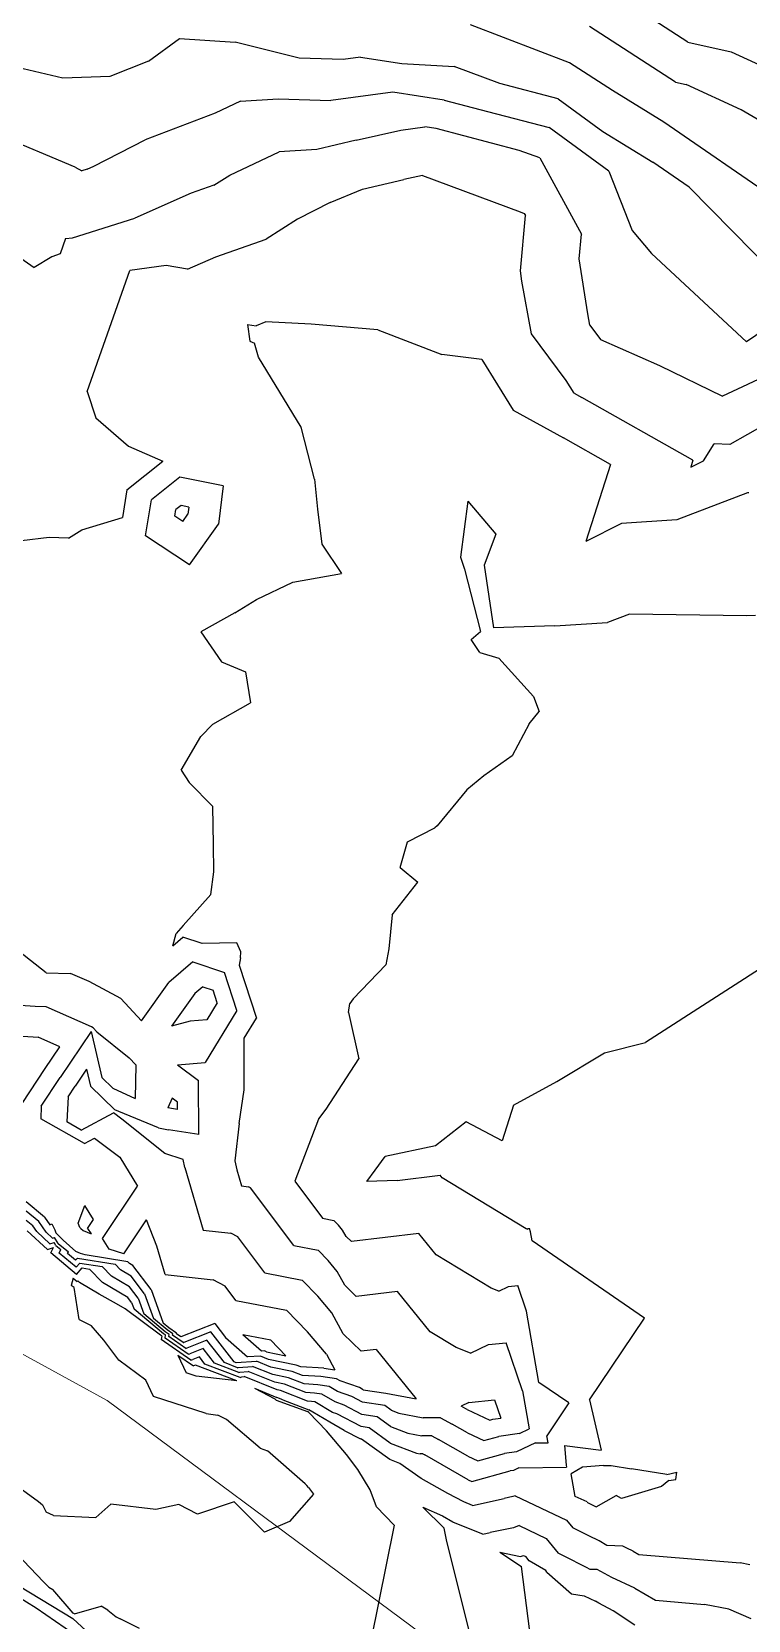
# Model space of a CAD drawing. Header units: metres. Extents: x -1120501 to 1198934, y -4928884 to 66998.
# Drawn here: x -55.9 to 62.3, y -576.5 to -314.7 of the extents above; entities that cross this region are included whole.
import ezdxf

# ---------------------------------------------------------------- set-up
doc = ezdxf.new("R2010")
doc.units = ezdxf.units.M
doc.layers.add('CL', color=5, linetype='Continuous')
doc.layers.add('SURF2CONTOURS', color=7, linetype='Continuous', lineweight=0)

msp = doc.modelspace()

# ---------------------------------------------------------------- linework, layer by layer
at = {"color": 7, "lineweight": 0}
msp.add_circle((-684.64, 190.5), 66807.04, dxfattribs=at)
at = {"layer": 'CL', "linetype": 'Continuous', "lineweight": 0}
msp.add_lwpolyline([(-1067.58, 367.8), (-1082.93, 319.26), (-1104.11, 221.68), (-1108.39, 149.1), (-1119.85, 75.24), (-1093.53, -4.65), (-914.22, -147.32), (-825.87, -265.54), (-744.42, -314.86), (-442.72, -367.63), (-277.08, -412.37), (-43.5, -540.29), (86.31, -636.55), (247.28, -699.7), (413.51, -706.37), (555.05, -769.61), (597.29, -868.97), (635.37, -929.41), (778.63, -1023.65), (803.38, -1108.38), (824.32, -1155.97), (872.87, -1163.59)], dxfattribs=at)
at = {"layer": 'SURF2CONTOURS', "color": 4, "linetype": 'Continuous', "lineweight": -3}
for p, q in [((32.77, -319.84, 249), (16.47, -313.58, 249)), ((52.28, -316.39, 250), (46.69, -312.78, 250)), ((52.28, -316.39, 250), (59.45, -318, 250)), ((59.45, -318, 250), (75.71, -325.46, 250)), ((39.87, -324.39, 249), (32.77, -319.84, 249)), ((48.36, -329.59, 249), (39.87, -324.39, 249)), ((-21.5, -326.14, 248), (-25.68, -328.11, 248)), ((-21.5, -326.14, 248), (-15.27, -325.76, 248)), ((-15.27, -325.76, 248), (-6.61, -326.01, 248)), ((3.62, -324.63, 248), (-6.61, -326.01, 248)), ((12.13, -325.95, 248), (3.62, -324.63, 248)), ((12.13, -325.95, 248), (19.26, -327.82, 248)), ((-25.68, -328.11, 248), (-37.22, -332.5, 248)), ((19.26, -327.82, 248), (29.45, -330.46, 248)), ((67.22, -342.54, 249), (48.36, -329.59, 249)), ((-48.74, -337.01, 248), (-64.25, -330.5, 248)), ((39.25, -337.65, 248), (29.45, -330.46, 248)), ((-45.66, -336.83, 248), (-37.22, -332.5, 248)), ((-48.74, -337.01, 248), (-47.65, -337.6, 248)), ((-46.79, -337.33, 248), (-47.65, -337.6, 248)), ((-46.79, -337.33, 248), (-45.66, -336.83, 248)), ((39.25, -337.65, 248), (43.12, -347.46, 248)), ((-1.36, -340.66, 247), (5.44, -339.07, 247)), ((8.52, -338.37, 247), (5.44, -339.07, 247)), ((8.52, -338.37, 247), (24.64, -344.39, 247)), ((-6.68, -342.83, 247), (-12.07, -345.56, 247)), ((-6.68, -342.83, 247), (-1.36, -340.66, 247)), ((-12.07, -345.56, 247), (-17.25, -348.88, 247)), ((24.64, -344.39, 247), (25.31, -344.63, 247)), ((24.68, -354.11, 247), (25.51, -344.99, 247)), ((25.31, -344.63, 247), (25.51, -344.99, 247)), ((43.12, -347.46, 248), (46.33, -351.27, 248)), ((-25.54, -351.81, 247), (-17.25, -348.88, 247)), ((-33.75, -353.24, 247), (-39.73, -354.03, 247)), ((-30.22, -353.82, 247), (-33.75, -353.24, 247)), ((-30.22, -353.82, 247), (-25.54, -351.81, 247)), ((46.33, -351.27, 248), (62, -365.82, 248)), ((-46.77, -374, 247), (-39.73, -354.03, 247)), ((24.94, -355.81, 247), (24.68, -354.11, 247)), ((26.51, -364.49, 247), (24.94, -355.81, 247)), ((68.22, -361.57, 248), (62, -365.82, 248)), ((32.23, -372.16, 247), (26.51, -364.49, 247)), ((-46.77, -374, 247), (-45.35, -378.32, 247)), ((33.54, -374.26, 247), (32.23, -372.16, 247)), ((33.54, -374.26, 247), (34.8, -374.95, 247)), ((53.15, -385.29, 247), (34.8, -374.95, 247)), ((69.64, -376.79, 247), (59.24, -382.75, 247)), ((-45.35, -378.32, 247), (-39.96, -382.98, 247)), ((-39.96, -382.98, 247), (-34.3, -385.48, 247)), ((54.88, -385.4, 247), (56.67, -382.63, 247)), ((59.24, -382.75, 247), (56.67, -382.63, 247)), ((-40.23, -390.18, 247), (-34.3, -385.48, 247)), ((53.15, -385.29, 247), (52.77, -386.46, 247)), ((52.77, -386.46, 247), (54.88, -385.4, 247)), ((-40.23, -390.18, 247), (-40.97, -394.74, 247)), ((15.99, -392.05, 246), (14.78, -401.27, 246)), ((15.99, -392.05, 246), (20.61, -397.5, 246)), ((-47.68, -396.8, 247), (-40.97, -394.74, 247)), ((-32.32, -394.53, 246), (-32.14, -393.46, 246)), ((-31.02, -395.39, 246), (-32.32, -394.53, 246)), ((-31.3, -392.8, 246), (-32.14, -393.46, 246)), ((-30.03, -393.05, 246), (-31.3, -392.8, 246)), ((-31.02, -395.39, 246), (-30.16, -394.19, 246)), ((-30.03, -393.05, 246), (-30.16, -394.19, 246)), ((-49.89, -398.15, 247), (-47.68, -396.8, 247)), ((20.61, -397.5, 246), (18.68, -402.61, 246)), ((-53.04, -398.06, 247), (-57.59, -398.62, 247)), ((-49.89, -398.15, 247), (-53.04, -398.06, 247)), ((14.78, -401.27, 246), (15.45, -403.26, 246)), ((18.68, -402.61, 246), (20.25, -412.92, 246)), ((15.45, -403.26, 246), (18.1, -413.55, 246)), ((42.67, -410.68, 246), (39.05, -412.06, 246)), ((61.96, -410.95, 246), (42.67, -410.68, 246)), ((63.44, -410.89, 246), (61.96, -410.95, 246)), ((16.56, -414.87, 246), (18.1, -413.55, 246)), ((30.38, -412.61, 246), (20.25, -412.92, 246)), ((30.38, -412.61, 246), (39.05, -412.06, 246)), ((17.97, -417.03, 246), (16.56, -414.87, 246)), ((17.97, -417.03, 246), (21.11, -417.93, 246)), ((26.85, -424.24, 246), (21.11, -417.93, 246)), ((26.1, -428.75, 246), (27.78, -426.72, 246)), ((26.85, -424.24, 246), (27.78, -426.72, 246)), ((26.1, -428.75, 246), (23.32, -434.01, 246)), ((23.32, -434.01, 246), (18.63, -437.32, 246)), ((15.84, -439.61, 246), (10.96, -445.55, 246)), ((18.63, -437.32, 246), (15.84, -439.61, 246)), ((6.07, -448.18, 246), (10.55, -445.89, 246)), ((10.96, -445.55, 246), (10.55, -445.89, 246)), ((4.83, -452.43, 246), (6.07, -448.18, 246)), ((4.83, -452.43, 246), (7.78, -454.86, 246)), ((3.53, -460.24, 246), (7.78, -454.86, 246)), ((3.53, -460.24, 246), (2.99, -465.86, 246)), ((-53.52, -469.78, 247), (-62.6, -462.7, 247)), ((2.99, -465.86, 246), (2.47, -468.5, 246)), ((-29.35, -467.99, 247), (-33.3, -471.37, 247)), ((-29.35, -467.99, 247), (-24.15, -469.73, 247)), ((2.47, -468.5, 246), (-2.92, -474.06, 246)), ((-53.52, -469.78, 247), (-49.53, -469.88, 247)), ((-46.47, -471.24, 247), (-49.53, -469.88, 247)), ((-22.1, -475.99, 247), (-24.15, -469.73, 247)), ((-41.25, -474.05, 247), (-46.47, -471.24, 247)), ((-37.82, -477.7, 247), (-33.3, -471.37, 247)), ((-37.82, -477.7, 247), (-41.25, -474.05, 247)), ((-22.1, -475.99, 247), (-27.34, -484.58, 247)), ((-3.65, -476.34, 246), (-3.44, -474.85, 246)), ((-3.65, -476.34, 246), (-1.97, -483.99, 246)), ((-2.92, -474.06, 246), (-3.44, -474.85, 246)), ((-57.42, -480.24, 248), (-54.88, -480.4, 248)), ((-51.27, -481.97, 248), (-54.88, -480.4, 248)), ((-53.73, -485.59, 248), (-51.27, -481.97, 248)), ((-7.34, -492.26, 246), (-1.97, -483.99, 246)), ((-58.76, -493.27, 248), (-53.73, -485.59, 248)), ((-46.87, -485.68, 247), (-48.78, -488.5, 247)), ((-46.87, -485.68, 247), (-46.21, -488.5, 247)), ((-31.89, -484.96, 247), (-27.34, -484.58, 247)), ((-31.89, -484.96, 247), (-28.4, -487.56, 247)), ((-49.93, -490.25, 247), (-48.78, -488.5, 247)), ((-46.21, -488.5, 247), (-42.23, -492.37, 247)), ((-28.36, -496.43, 247), (-28.4, -487.56, 247)), ((-49.93, -490.25, 247), (-50.13, -494.38, 247)), ((-47.79, -495.7, 247), (-50.13, -494.38, 247)), ((-47.79, -495.7, 247), (-42.42, -492.89, 247)), ((-41.06, -493.91, 247), (-42.42, -492.89, 247)), ((-41.57, -492.67, 247), (-42.23, -492.37, 247)), ((-35.03, -495.35, 247), (-41.57, -492.67, 247)), ((-33.96, -499.55, 247), (-41.06, -493.91, 247)), ((-8.6, -493.91, 246), (-12.52, -504.12, 246)), ((-8.6, -493.91, 246), (-8.57, -493.88, 246)), ((-8.57, -493.88, 246), (-7.34, -492.26, 246)), ((-35.03, -495.35, 247), (-33.36, -495.65, 247)), ((-28.36, -496.43, 247), (-33.36, -495.65, 247)), ((-30.94, -500.56, 247), (-33.96, -499.55, 247)), ((-30.67, -501.89, 247), (-30.94, -500.56, 247)), ((-30.67, -501.89, 247), (-27.63, -512.21, 247)), ((-12.52, -504.12, 246), (-7.95, -510.23, 246)), ((-54.78, -510.79, 247), (-56.82, -509.09, 247)), ((-48.27, -511.04, 248), (-47.15, -508.12, 248)), ((-45.73, -510.45, 248), (-47.15, -508.12, 248)), ((-46.71, -511.91, 248), (-45.73, -510.45, 248)), ((-7.95, -510.23, 246), (-6.1, -510.59, 246)), ((-53.35, -515.39, 246), (-56.66, -512.33, 246)), ((-53.56, -512.56, 247), (-54.78, -510.79, 247)), ((-52.49, -513.55, 247), (-53.56, -512.56, 247)), ((-48.01, -511.75, 248), (-48.27, -511.04, 248)), ((-47.82, -511.95, 248), (-48.01, -511.75, 248)), ((-47.82, -511.95, 248), (-47.46, -512.27, 248)), ((-47.46, -512.27, 248), (-46.14, -512.8, 248)), ((-46.71, -511.91, 248), (-46.14, -512.8, 248)), ((-27.63, -512.21, 247), (-23.08, -512.71, 247)), ((-21.93, -513.33, 247), (-23.08, -512.71, 247)), ((-5.33, -511.38, 246), (-6.1, -510.59, 246)), ((-4.64, -512.19, 246), (-5.33, -511.38, 246)), ((-4.07, -513.23, 246), (-4.64, -512.19, 246)), ((7.92, -512.73, 246), (-3.2, -514.09, 246)), ((10.79, -516.27, 246), (7.92, -512.73, 246)), ((-53.35, -515.39, 246), (-52.34, -515.04, 246)), ((-52.79, -515.96, 246), (-52.34, -515.05, 246)), ((-52.49, -513.55, 247), (-52.16, -513.44, 247)), ((-52.34, -515.05, 246), (-52.34, -515.04, 246)), ((-52.34, -515.05, 246), (-52.34, -515.05, 246)), ((-51.58, -514.43, 247), (-52.16, -513.44, 247)), ((-51.58, -514.43, 247), (-49.88, -515.76, 247)), ((-17.48, -519.26, 247), (-21.93, -513.33, 247)), ((-3.2, -514.09, 246), (-4.07, -513.23, 246)), ((-48.52, -519.51, 246), (-52.79, -515.96, 246)), ((-50.02, -516.04, 247), (-49.88, -515.76, 247)), ((-48.69, -517.15, 247), (-50.02, -516.04, 247)), ((-48.69, -517.15, 247), (-48.4, -516.81, 247)), ((-48.4, -516.81, 247), (-42.19, -517.82, 247)), ((-41.27, -518.75, 247), (-42.19, -517.82, 247)), ((19.85, -521.78, 246), (10.79, -516.27, 246)), ((-48.52, -519.51, 246), (-47.6, -518.43, 246)), ((-47.6, -518.43, 246), (-46.4, -518.62, 246)), ((-44.23, -520.82, 246), (-46.4, -518.62, 246)), ((-40.06, -523.31, 246), (-44.23, -520.82, 246)), ((-39.52, -519.79, 247), (-41.27, -518.75, 247)), ((-37.31, -522.7, 247), (-39.52, -519.79, 247)), ((-17.48, -519.26, 247), (-11.31, -520.46, 247)), ((-8.74, -523.09, 247), (-11.31, -520.46, 247)), ((-39.45, -524.12, 246), (-40.06, -523.31, 246)), ((-37.31, -522.7, 247), (-35.85, -526.76, 247)), ((-6.43, -525.81, 247), (-8.74, -523.09, 247)), ((21.11, -522.26, 246), (19.85, -521.78, 246)), ((21.11, -522.26, 246), (22.71, -521.5, 246)), ((22.71, -521.5, 246), (24.25, -521.35, 246)), ((25.7, -525.57, 246), (24.25, -521.35, 246)), ((-39.45, -524.12, 246), (-39.04, -525.25, 246)), ((-34.18, -529.27, 246), (-39.04, -525.25, 246)), ((-4.53, -529.29, 247), (-6.43, -525.81, 247)), ((27.73, -537.3, 246), (25.7, -525.57, 246)), ((-33.59, -528.63, 247), (-35.85, -526.76, 247)), ((-32.66, -529.29, 247), (-33.59, -528.63, 247)), ((-33.88, -529.48, 246), (-34.18, -529.27, 246)), ((-33.94, -529.99, 246), (-33.88, -529.48, 246)), ((-30.11, -532.65, 246), (-33.94, -529.99, 246)), ((-32.69, -529.52, 247), (-32.66, -529.29, 247)), ((-30.94, -530.73, 247), (-32.69, -529.52, 247)), ((-30.94, -530.73, 247), (-30.82, -530.7, 247)), ((-26.38, -528.98, 247), (-30.82, -530.7, 247)), ((-22.54, -533.92, 247), (-26.38, -528.98, 247)), ((-18.04, -532.15, 248), (-21.09, -529.44, 248)), ((-16.51, -530.33, 248), (-21.09, -529.44, 248)), ((-16.51, -530.33, 248), (-14.01, -532.9, 248)), ((-1.61, -532.15, 247), (-4.53, -529.29, 247)), ((-31.81, -532.8, 245), (-30.46, -535.74, 245)), ((-31.81, -532.8, 245), (-29.27, -534.57, 245)), ((-30.11, -532.65, 246), (-29.83, -532.57, 246)), ((-27.65, -531.73, 246), (-29.83, -532.57, 246)), ((-25.76, -534.15, 246), (-27.65, -531.73, 246)), ((-22.21, -534.05, 247), (-22.54, -533.92, 247)), ((-22.21, -534.05, 247), (-22.2, -534.04, 247)), ((-22.2, -534.04, 247), (-18.86, -533.81, 247)), ((-16.51, -534.76, 247), (-18.86, -533.81, 247)), ((-17.53, -532.12, 248), (-18.04, -532.15, 248)), ((-17.21, -532.25, 248), (-17.53, -532.12, 248)), ((-17.21, -532.25, 248), (-14.01, -532.9, 248)), ((0.87, -531.85, 247), (-1.61, -532.15, 247)), ((0.87, -531.85, 247), (7.47, -540, 247)), ((-114.76, -536.33, 246), (-49.17, -576.23, 246)), ((-28.78, -536.28, 245), (-30.46, -535.74, 245)), ((-28.93, -534.47, 245), (-29.27, -534.57, 245)), ((-22.11, -537.06, 245), (-28.93, -534.47, 245)), ((-22.11, -537.06, 245), (-28.78, -536.28, 245)), ((-21.78, -535.69, 246), (-25.76, -534.15, 246)), ((-21.78, -535.69, 246), (-21.58, -535.6, 246)), ((-21.58, -535.6, 246), (-20.2, -535.51, 246)), ((-15.81, -537.28, 246), (-20.2, -535.51, 246)), ((-12.95, -535.48, 247), (-16.51, -534.76, 247)), ((-11.28, -536.14, 247), (-12.95, -535.48, 247)), ((-8.24, -536.33, 247), (-11.28, -536.14, 247)), ((-5.67, -536.69, 247), (-8.24, -536.33, 247)), ((-19.17, -538.25, 245), (-15.84, -540, 245)), ((-19.17, -538.25, 245), (-15.47, -539.79, 245)), ((-14.25, -537.59, 246), (-15.81, -537.28, 246)), ((-10.72, -538.98, 246), (-14.25, -537.59, 246)), ((-9.27, -539.07, 246), (-10.72, -538.98, 246)), ((-8.05, -539.24, 246), (-9.27, -539.07, 246)), ((-5.9, -540.5, 246), (-8.05, -539.24, 246)), ((-5.05, -537.05, 247), (-5.67, -536.69, 247)), ((-1.87, -538.16, 247), (-5.05, -537.05, 247)), ((-1.23, -538.5, 247), (-1.87, -538.16, 247)), ((-1.23, -538.5, 247), (2.48, -539.07, 247)), ((2.48, -539.07, 247), (7.47, -540, 247)), ((32.68, -540.69, 246), (27.73, -537.3, 246)), ((-15.61, -540.2, 245), (-15.84, -540, 245)), ((-15.61, -540.2, 245), (-10.44, -542.08, 245)), ((-14.5, -540.17, 245), (-15.47, -539.79, 245)), ((-14.5, -540.17, 245), (-10.21, -541.81, 245)), ((-9.54, -542.21, 245), (-10.21, -541.81, 245)), ((-4.37, -541.04, 246), (-5.9, -540.5, 246)), ((-1.47, -542.56, 246), (-4.37, -541.04, 246)), ((16.17, -540.6, 247), (14.9, -541.2, 247)), ((15.69, -541.64, 247), (14.9, -541.2, 247)), ((15.89, -541.75, 247), (15.69, -541.64, 247)), ((15.89, -541.75, 247), (19.65, -543.5, 247)), ((16.17, -540.6, 247), (20.41, -540.18, 247)), ((20.41, -540.18, 247), (21.44, -543.18, 247)), ((32.68, -540.69, 246), (29.02, -546.13, 246)), ((-10.23, -542.26, 245), (-10.44, -542.08, 245)), ((-7.31, -545.3, 245), (-10.23, -542.26, 245)), ((-6.76, -543.85, 245), (-9.54, -542.21, 245)), ((-4.38, -545.21, 245), (-6.76, -543.85, 245)), ((1.03, -542.95, 246), (-1.47, -542.56, 246)), ((3.27, -544.57, 246), (1.03, -542.95, 246)), ((19.65, -543.5, 247), (20.15, -543.36, 247)), ((20.15, -543.36, 247), (21.44, -543.18, 247)), ((-4, -549.18, 245), (-7.31, -545.3, 245)), ((-4.38, -545.21, 245), (-1.71, -546.62, 245)), ((-1.52, -546.65, 245), (-1.71, -546.62, 245)), ((3.14, -550.03, 245), (-1.52, -546.65, 245)), ((3.27, -544.57, 246), (6.09, -545.65, 246)), ((6.09, -545.65, 246), (8.41, -546.11, 246)), ((10.06, -546.11, 246), (8.41, -546.11, 246)), ((10.06, -546.11, 246), (11.17, -546.71, 246)), ((16, -549.47, 246), (11.17, -546.71, 246)), ((29.24, -547.24, 246), (29.02, -546.13, 246)), ((-2.13, -551.65, 245), (-4, -549.18, 245)), ((16, -549.47, 246), (17.65, -550.25, 246)), ((17.65, -550.25, 246), (22.05, -549.04, 246)), ((24.04, -548.76, 246), (22.05, -549.04, 246)), ((27.15, -547.27, 246), (24.04, -548.76, 246)), ((27.15, -547.27, 246), (29.24, -547.24, 246)), ((-0.12, -555.02, 245), (-2.13, -551.65, 245)), ((4.8, -550.67, 245), (3.14, -550.03, 245)), ((8.29, -553.12, 245), (4.8, -550.67, 245)), ((12.73, -555.58, 245), (8.29, -553.12, 245)), ((0.95, -557.81, 245), (-0.12, -555.02, 245)), ((15.36, -556.99, 245), (12.73, -555.58, 245)), ((16.79, -557.57, 245), (15.36, -556.99, 245)), ((16.79, -557.57, 245), (21.99, -556.41, 245)), ((23.44, -556.12, 245), (21.99, -556.41, 245)), ((23.79, -555.98, 245), (23.44, -556.12, 245)), ((23.79, -555.98, 245), (32.31, -560, 245)), ((0.95, -557.81, 245), (3.87, -560.84, 245)), ((32.31, -560, 245), (33.33, -561.26, 245)), ((3.87, -560.84, 245), (0.03, -579.9, 245)), ((35.96, -562.57, 245), (33.33, -561.26, 245)), ((37.65, -563.42, 245), (35.96, -562.57, 245)), ((21.27, -565.3, 244), (24.86, -567.64, 244)), ((21.27, -565.3, 244), (24.7, -566.01, 244)), ((38.92, -564.18, 245), (37.65, -563.42, 245)), ((41.58, -564.28, 245), (38.92, -564.18, 245)), ((42.24, -564.63, 245), (41.58, -564.28, 245)), ((43.27, -565.11, 245), (42.24, -564.63, 245)), ((43.27, -565.11, 245), (44.2, -565.66, 245)), ((24.7, -566.01, 244), (25.18, -565.82, 244)), ((26.21, -578.37, 244), (24.86, -567.64, 244)), ((25.18, -565.82, 244), (25.58, -566.01, 244)), ((26.13, -566.68, 244), (25.58, -566.01, 244)), ((28.85, -568.27, 244), (26.13, -566.68, 244)), ((44.2, -565.66, 245), (60.93, -567.06, 245)), ((62.53, -567.38, 245), (60.93, -567.06, 245)), ((29.05, -568.57, 244), (28.85, -568.27, 244)), ((29.05, -568.57, 244), (33.11, -572.13, 244)), ((33.11, -572.13, 244), (35.2, -572.49, 244)), ((35.2, -572.49, 244), (37.09, -573.34, 244)), ((37.64, -573.67, 244), (37.09, -573.34, 244)), ((40, -574.96, 244), (37.64, -573.67, 244)), ((43.57, -577.32, 244), (40, -574.96, 244)), ((-46.96, -578.24, 246), (-49.17, -576.23, 246))]:
    msp.add_line(p, q, dxfattribs=at)
at = {"layer": 'SURF2CONTOURS', "color": 2, "linetype": 'Continuous', "lineweight": -3}
for p, q in [((50.27, -322.99, 249.5), (36.06, -313.84, 249.5)), ((-36.68, -319.52, 248.5), (-31.55, -315.81, 248.5)), ((-31.55, -315.81, 248.5), (-22.37, -316.42, 248.5)), ((-11.84, -319.06, 248.5), (-22.37, -316.42, 248.5)), ((-4.53, -319.27, 248.5), (-11.84, -319.06, 248.5)), ((-1.68, -318.89, 248.5), (-4.53, -319.27, 248.5)), ((-1.68, -318.89, 248.5), (5.13, -319.94, 248.5)), ((-50.82, -322.33, 248.5), (-61.07, -319.91, 248.5)), ((-36.68, -319.52, 248.5), (-43.03, -322.08, 248.5)), ((5.13, -319.94, 248.5), (13.75, -320.43, 248.5)), ((21.29, -323.25, 248.5), (13.75, -320.43, 248.5)), ((-43.03, -322.08, 248.5), (-50.82, -322.33, 248.5)), ((30.92, -325.74, 248.5), (21.29, -323.25, 248.5)), ((50.27, -322.99, 249.5), (52.04, -323.39, 249.5)), ((61.1, -327.55, 249.5), (52.04, -323.39, 249.5)), ((30.92, -325.74, 248.5), (38.27, -331.13, 248.5)), ((75.04, -335.81, 249.5), (61.1, -327.55, 249.5)), ((-2.41, -332.59, 247.5), (4.94, -330.91, 247.5)), ((4.94, -330.91, 247.5), (8.91, -330.37, 247.5)), ((10.78, -330.66, 247.5), (8.91, -330.37, 247.5)), ((24.47, -334.26, 247.5), (10.78, -330.66, 247.5)), ((38.27, -331.13, 248.5), (46.51, -336.18, 248.5)), ((-23.25, -338.32, 247.5), (-15.1, -334.48, 247.5)), ((-8.91, -334.1, 247.5), (-15.1, -334.48, 247.5)), ((-2.41, -332.59, 247.5), (-8.91, -334.1, 247.5)), ((27.9, -335.5, 247.5), (24.47, -334.26, 247.5)), ((27.9, -335.5, 247.5), (34.76, -348.04, 247.5)), ((52.52, -340.31, 248.5), (46.51, -336.18, 248.5)), ((-25.9, -340.01, 247.5), (-29.61, -341.32, 247.5)), ((-25.9, -340.01, 247.5), (-23.25, -338.32, 247.5)), ((52.52, -340.31, 248.5), (66.69, -354.69, 248.5)), ((-29.61, -341.32, 247.5), (-38.93, -345.41, 247.5)), ((-67.28, -345.45, 247.5), (-55.51, -353.53, 247.5)), ((-49.19, -348.64, 247.5), (-38.93, -345.41, 247.5)), ((34.38, -352.1, 247.5), (34.76, -348.04, 247.5)), ((-50.38, -348.8, 247.5), (-51.26, -351.31, 247.5)), ((-50.38, -348.8, 247.5), (-49.19, -348.64, 247.5)), ((-52.62, -351.82, 247.5), (-55.51, -353.53, 247.5)), ((-51.26, -351.31, 247.5), (-52.62, -351.82, 247.5)), ((35.8, -361.19, 247.5), (34.38, -352.1, 247.5)), ((36.13, -363.04, 247.5), (35.8, -361.19, 247.5)), ((-20.33, -362.96, 246.5), (-18.91, -363.19, 246.5)), ((-20.33, -362.96, 246.5), (-19.97, -365.71, 246.5)), ((-17.3, -362.5, 246.5), (-18.91, -363.19, 246.5)), ((-9.85, -362.9, 246.5), (-17.3, -362.5, 246.5)), ((1.15, -363.8, 246.5), (-9.85, -362.9, 246.5)), ((1.15, -363.8, 246.5), (11.73, -367.91, 246.5)), ((36.13, -363.04, 247.5), (37.89, -365.4, 247.5)), ((-19.97, -365.71, 246.5), (-19.18, -366.05, 246.5)), ((-18.54, -368.34, 246.5), (-19.18, -366.05, 246.5)), ((37.89, -365.4, 247.5), (47.62, -369.72, 247.5)), ((-11.49, -379.87, 246.5), (-18.54, -368.34, 246.5)), ((18.31, -368.73, 246.5), (11.73, -367.91, 246.5)), ((18.31, -368.73, 246.5), (23.5, -377.06, 246.5)), ((47.62, -369.72, 247.5), (58.04, -374.78, 247.5)), ((66.35, -370.85, 247.5), (58.04, -374.78, 247.5)), ((23.5, -377.06, 246.5), (31.77, -381.61, 246.5)), ((-9.3, -388.41, 246.5), (-11.49, -379.87, 246.5)), ((39.55, -386, 246.5), (31.77, -381.61, 246.5)), ((39.55, -386, 246.5), (35.46, -398.69, 246.5)), ((-31.48, -388.09, 246.5), (-36.19, -391.82, 246.5)), ((-24.37, -389.53, 246.5), (-31.48, -388.09, 246.5)), ((-24.37, -389.53, 246.5), (-25.12, -395.88, 246.5)), ((-9.3, -388.41, 246.5), (-8.77, -393.4, 246.5)), ((-37.15, -397.77, 246.5), (-36.19, -391.82, 246.5)), ((62.14, -390.69, 246.5), (50.48, -395.14, 246.5)), ((62.36, -390.7, 246.5), (62.14, -390.69, 246.5)), ((-8.77, -393.4, 246.5), (-8.05, -399.13, 246.5)), ((50.48, -395.14, 246.5), (41.38, -395.72, 246.5)), ((-29.93, -402.58, 246.5), (-37.15, -397.77, 246.5)), ((-29.93, -402.58, 246.5), (-25.12, -395.88, 246.5)), ((41.38, -395.72, 246.5), (35.46, -398.69, 246.5)), ((-8.05, -399.13, 246.5), (-4.84, -403.96, 246.5)), ((-18.86, -408.25, 246.5), (-12.85, -405.41, 246.5)), ((-12.85, -405.41, 246.5), (-4.84, -403.96, 246.5)), ((-22.45, -410.47, 246.5), (-18.86, -408.25, 246.5)), ((-22.45, -410.47, 246.5), (-28.01, -413.61, 246.5)), ((-28.01, -413.61, 246.5), (-24.61, -418.55, 246.5)), ((-24.61, -418.55, 246.5), (-20.67, -420.2, 246.5)), ((-20.67, -420.2, 246.5), (-19.83, -425.3, 246.5)), ((-26.08, -428.81, 246.5), (-19.83, -425.3, 246.5)), ((-28.03, -430.83, 246.5), (-26.08, -428.81, 246.5)), ((-31.26, -436.37, 246.5), (-28.03, -430.83, 246.5)), ((-31.26, -436.37, 246.5), (-29.97, -438.42, 246.5)), ((-29.97, -438.42, 246.5), (-26.06, -442.37, 246.5)), ((-25.93, -448.67, 246.5), (-26.06, -442.37, 246.5)), ((-25.9, -453.17, 246.5), (-25.93, -448.67, 246.5)), ((-26.39, -456.86, 246.5), (-25.9, -453.17, 246.5)), ((-26.39, -456.86, 246.5), (-30.94, -462.02, 246.5)), ((-32.66, -465.34, 246.5), (-32.13, -463.31, 246.5)), ((-30.94, -462.02, 246.5), (-32.13, -463.31, 246.5)), ((-32.66, -465.34, 246.5), (-30.99, -463.91, 246.5)), ((-27.81, -464.97, 246.5), (-30.99, -463.91, 246.5)), ((-22.12, -464.83, 246.5), (-27.81, -464.97, 246.5)), ((-21.45, -466.33, 246.5), (-22.12, -464.83, 246.5)), ((-21.51, -467.33, 246.5), (-21.72, -468.55, 246.5)), ((-21.72, -468.55, 246.5), (-18.86, -477.26, 246.5)), ((-21.51, -467.33, 246.5), (-21.45, -466.33, 246.5)), ((68.54, -466.36, 245.5), (45.32, -481.29, 245.5)), ((-29.02, -473.19, 247.5), (-32.87, -478.58, 247.5)), ((-27.72, -472.08, 247.5), (-29.02, -473.19, 247.5)), ((-27.72, -472.08, 247.5), (-26, -472.65, 247.5)), ((-25.33, -474.72, 247.5), (-26, -472.65, 247.5)), ((-55.38, -475.34, 247.5), (-59.52, -475.08, 247.5)), ((-53.54, -475.39, 247.5), (-55.38, -475.34, 247.5)), ((-46.09, -478.7, 247.5), (-53.54, -475.39, 247.5)), ((-25.33, -474.72, 247.5), (-27.05, -477.55, 247.5)), ((-45.81, -478.85, 247.5), (-46.09, -478.7, 247.5)), ((-45.81, -478.85, 247.5), (-45.19, -479.51, 247.5)), ((-29.77, -477.78, 247.5), (-32.87, -478.58, 247.5)), ((-27.05, -477.55, 247.5), (-29.77, -477.78, 247.5)), ((-20.9, -480.59, 246.5), (-18.86, -477.26, 246.5)), ((-46.11, -479.46, 247.5), (-51.26, -487.04, 247.5)), ((-46.11, -479.46, 247.5), (-44.34, -487.05, 247.5)), ((-45.19, -479.51, 247.5), (-39.87, -483.78, 247.5)), ((-20.87, -489.09, 246.5), (-20.9, -480.59, 246.5)), ((38.58, -483, 245.5), (45.32, -481.29, 245.5)), ((-38.77, -484.95, 247.5), (-39.87, -483.78, 247.5)), ((30.7, -487.72, 245.5), (38.58, -483, 245.5)), ((-38.77, -484.95, 247.5), (-38.88, -490.49, 247.5)), ((-54.35, -491.76, 247.5), (-51.26, -487.04, 247.5)), ((-44.34, -487.05, 247.5), (-42.56, -488.78, 247.5)), ((-42.56, -488.78, 247.5), (-38.88, -490.49, 247.5)), ((-21.71, -494.64, 246.5), (-20.87, -489.09, 246.5)), ((23.54, -491.61, 245.5), (30.7, -487.72, 245.5)), ((-54.35, -491.76, 247.5), (-54.44, -493.86, 247.5)), ((-32.76, -490.46, 247.5), (-33.46, -492.03, 247.5)), ((-32.54, -492.2, 247.5), (-33.46, -492.03, 247.5)), ((-31.88, -491.12, 247.5), (-32.76, -490.46, 247.5)), ((-31.87, -492.3, 247.5), (-31.88, -491.12, 247.5)), ((23.54, -491.61, 245.5), (21.69, -497.51, 245.5)), ((-47.25, -497.94, 247.5), (-54.44, -493.86, 247.5)), ((-31.87, -492.3, 247.5), (-32.54, -492.2, 247.5)), ((-21.71, -494.64, 246.5), (-22.42, -500.78, 246.5)), ((15.74, -494.38, 245.5), (10.7, -498.31, 245.5)), ((21.69, -497.51, 245.5), (15.74, -494.38, 245.5)), ((-47.25, -497.94, 247.5), (-45.56, -497.06, 247.5)), ((-45.56, -497.06, 247.5), (-41.4, -500.18, 247.5)), ((10.7, -498.31, 245.5), (2.38, -500.07, 245.5)), ((-41.4, -500.18, 247.5), (-38.46, -504.97, 247.5)), ((-22.42, -500.78, 246.5), (-22.11, -502.27, 246.5)), ((-22.11, -502.27, 246.5), (-21.33, -504.92, 246.5)), ((-0.63, -504.2, 245.5), (0.73, -502.33, 245.5)), ((0.73, -502.33, 245.5), (2.38, -500.07, 245.5)), ((-44.27, -513.59, 247.5), (-38.46, -504.97, 247.5)), ((-21.33, -504.92, 246.5), (-20.16, -505.05, 246.5)), ((-19.86, -505.21, 246.5), (-20.16, -505.05, 246.5)), ((-12.71, -514.75, 246.5), (-19.86, -505.21, 246.5)), ((4.36, -504.03, 245.5), (-0.63, -504.2, 245.5)), ((4.36, -504.03, 245.5), (11.45, -503.17, 245.5)), ((11.79, -503.59, 245.5), (11.45, -503.17, 245.5)), ((25.61, -511.99, 245.5), (11.79, -503.59, 245.5)), ((-53.81, -510.06, 247.5), (-56.82, -507.55, 247.5)), ((-53.81, -510.06, 247.5), (-52.95, -511.31, 247.5)), ((-55.75, -511.51, 246.5), (-56.82, -510.62, 246.5)), ((-55.11, -512.44, 246.5), (-55.75, -511.51, 246.5)), ((-52.92, -514.47, 246.5), (-55.11, -512.44, 246.5)), ((-52.95, -511.31, 247.5), (-52.59, -511.17, 247.5)), ((-52.59, -511.17, 247.5), (-52.1, -512.17, 247.5)), ((-52.1, -512.17, 247.5), (-51.94, -512.63, 247.5)), ((-50.77, -513.86, 247.5), (-51.94, -512.63, 247.5)), ((-40.72, -516.1, 247.5), (-36.98, -510.52, 247.5)), ((-35.31, -514.84, 247.5), (-36.98, -510.52, 247.5)), ((25.77, -512.05, 245.5), (25.61, -511.99, 245.5)), ((25.77, -512.05, 245.5), (25.98, -511.95, 245.5)), ((25.98, -511.95, 245.5), (26.17, -511.93, 245.5)), ((26.36, -512.48, 245.5), (26.17, -511.93, 245.5)), ((26.62, -513.99, 245.5), (26.36, -512.48, 245.5)), ((-52.92, -514.47, 246.5), (-52.25, -514.24, 246.5)), ((-51.96, -514.74, 246.5), (-52.25, -514.24, 246.5)), ((-51.96, -514.74, 246.5), (-51.11, -515.4, 246.5)), ((-51.4, -516, 246.5), (-51.11, -515.4, 246.5)), ((-50.77, -513.86, 247.5), (-48.65, -515.75, 247.5)), ((-43.14, -515.36, 247.5), (-44.27, -513.59, 247.5)), ((-40.72, -516.1, 247.5), (-43.14, -515.36, 247.5)), ((-33.94, -519.5, 247.5), (-35.31, -514.84, 247.5)), ((-12.71, -514.75, 246.5), (-8.7, -515.52, 246.5)), ((-7.03, -517.23, 246.5), (-8.7, -515.52, 246.5)), ((45.16, -526.71, 245.5), (26.62, -513.99, 245.5)), ((-146.45, -518.11, 246.5), (-55.18, -574.44, 246.5)), ((-48.6, -518.33, 246.5), (-51.4, -516, 246.5)), ((-47.88, -516.06, 247.5), (-48.65, -515.75, 247.5)), ((-48.6, -518.33, 246.5), (-48, -517.62, 246.5)), ((-48, -517.62, 246.5), (-44.29, -518.22, 246.5)), ((-47.1, -516.28, 247.5), (-47.88, -516.06, 247.5)), ((-40.08, -517.42, 247.5), (-47.1, -516.28, 247.5)), ((-42.75, -519.79, 246.5), (-44.29, -518.22, 246.5)), ((-39.8, -517.71, 247.5), (-40.08, -517.42, 247.5)), ((-39.25, -518.04, 247.5), (-39.8, -517.71, 247.5)), ((-36.24, -522, 247.5), (-39.25, -518.04, 247.5)), ((-5.54, -519, 246.5), (-7.03, -517.23, 246.5)), ((-49.09, -520.14, 245.5), (-49.43, -521.3, 245.5)), ((-49.09, -520.14, 245.5), (-48.44, -520.69, 245.5)), ((-48.33, -520.56, 245.5), (-48.44, -520.69, 245.5)), ((-48.03, -520.83, 245.5), (-48.33, -520.56, 245.5)), ((-44.83, -522.73, 245.5), (-48.03, -520.83, 245.5)), ((-39.79, -521.55, 246.5), (-42.75, -519.79, 246.5)), ((-33.94, -519.5, 247.5), (-26.01, -520.37, 247.5)), ((-24, -521.44, 247.5), (-26.01, -520.37, 247.5)), ((-4.3, -521.26, 246.5), (-5.54, -519, 246.5)), ((-48.95, -521.65, 245.5), (-49.43, -521.3, 245.5)), ((-48.12, -526.94, 245.5), (-48.95, -521.65, 245.5)), ((-41.96, -524.34, 245.5), (-44.83, -522.73, 245.5)), ((-38.38, -523.41, 246.5), (-39.79, -521.55, 246.5)), ((-38.38, -523.41, 246.5), (-37.44, -526, 246.5)), ((-36.24, -522, 247.5), (-34.25, -527.52, 247.5)), ((-22.24, -523.78, 247.5), (-24, -521.44, 247.5)), ((-2.41, -523.12, 246.5), (-4.3, -521.26, 246.5)), ((4.4, -522.29, 246.5), (-2.41, -523.12, 246.5)), ((9.79, -528.95, 246.5), (4.4, -522.29, 246.5)), ((-40.5, -525.19, 245.5), (-41.96, -524.34, 245.5)), ((-34.66, -529.49, 245.5), (-40.5, -525.19, 245.5)), ((-33.89, -528.95, 246.5), (-37.44, -526, 246.5)), ((-22.24, -523.78, 247.5), (-13.91, -525.39, 247.5)), ((-10.44, -528.95, 247.5), (-13.91, -525.39, 247.5)), ((-48.12, -526.94, 245.5), (-46.1, -527.93, 245.5)), ((-44.03, -530.35, 245.5), (-46.1, -527.93, 245.5)), ((-33.3, -528.31, 247.5), (-34.25, -527.52, 247.5)), ((-32.06, -529.19, 247.5), (-33.3, -528.31, 247.5)), ((-25.75, -527.61, 247.5), (-31.31, -529.76, 247.5)), ((-25.75, -527.61, 247.5), (-23.98, -529.89, 247.5)), ((36.07, -540.19, 245.5), (45.16, -526.71, 245.5)), ((-41.57, -533.65, 245.5), (-44.03, -530.35, 245.5)), ((-34.48, -529.6, 245.5), (-34.66, -529.49, 245.5)), ((-34.48, -529.6, 245.5), (-34.56, -530.22, 245.5)), ((-29.69, -533.61, 245.5), (-34.56, -530.22, 245.5)), ((-33.27, -529.39, 246.5), (-33.89, -528.95, 246.5)), ((-33.32, -529.75, 246.5), (-33.27, -529.39, 246.5)), ((-30.52, -531.69, 246.5), (-33.32, -529.75, 246.5)), ((-32.07, -529.28, 247.5), (-32.06, -529.19, 247.5)), ((-31.36, -529.77, 247.5), (-32.07, -529.28, 247.5)), ((-31.36, -529.77, 247.5), (-31.31, -529.76, 247.5)), ((-27.02, -530.35, 246.5), (-30.32, -531.63, 246.5)), ((-24.15, -534.04, 246.5), (-27.02, -530.35, 246.5)), ((-23.98, -529.89, 247.5), (-20.35, -533.11, 247.5)), ((-7.32, -532.62, 247.5), (-10.44, -528.95, 247.5)), ((14.1, -531.56, 246.5), (9.79, -528.95, 246.5)), ((16.46, -532.48, 246.5), (19.44, -531.05, 246.5)), ((19.44, -531.05, 246.5), (22.33, -530.76, 246.5)), ((25.03, -538.66, 246.5), (22.33, -530.76, 246.5)), ((-37.08, -536.91, 245.5), (-41.57, -533.65, 245.5)), ((-30.52, -531.69, 246.5), (-30.32, -531.63, 246.5)), ((-29.69, -533.61, 245.5), (-29.33, -533.5, 245.5)), ((-28.28, -533.1, 245.5), (-29.33, -533.5, 245.5)), ((-27.37, -534.27, 245.5), (-28.28, -533.1, 245.5)), ((-22, -534.87, 246.5), (-24.15, -534.04, 246.5)), ((-18.2, -532.97, 247.5), (-20.35, -533.11, 247.5)), ((-16.86, -533.5, 247.5), (-18.2, -532.97, 247.5)), ((-12.3, -534.43, 247.5), (-16.86, -533.5, 247.5)), ((-7.32, -532.62, 247.5), (-5.91, -535.22, 247.5)), ((16.46, -532.48, 246.5), (14.1, -531.56, 246.5)), ((-21.56, -536.51, 245.5), (-27.37, -534.27, 245.5)), ((-22, -534.87, 246.5), (-21.89, -534.82, 246.5)), ((-21.89, -534.82, 246.5), (-19.53, -534.66, 246.5)), ((-21.56, -536.51, 245.5), (-21.27, -536.38, 245.5)), ((-21.27, -536.38, 245.5), (-20.87, -536.35, 245.5)), ((-15.46, -538.54, 245.5), (-20.87, -536.35, 245.5)), ((-16.16, -536.02, 246.5), (-19.53, -534.66, 246.5)), ((-13.6, -536.54, 246.5), (-16.16, -536.02, 246.5)), ((-11, -537.56, 246.5), (-13.6, -536.54, 246.5)), ((-11.56, -534.72, 247.5), (-12.3, -534.43, 247.5)), ((-7.73, -534.96, 247.5), (-11.56, -534.72, 247.5)), ((-7.73, -534.96, 247.5), (-5.91, -535.22, 247.5)), ((-35.82, -539.63, 245.5), (-37.08, -536.91, 245.5)), ((-14.9, -538.65, 245.5), (-15.46, -538.54, 245.5)), ((-10.43, -540.4, 245.5), (-14.9, -538.65, 245.5)), ((-8.76, -537.7, 246.5), (-11, -537.56, 246.5)), ((-6.86, -537.97, 246.5), (-8.76, -537.7, 246.5)), ((-5.48, -538.78, 246.5), (-6.86, -537.97, 246.5)), ((-3.12, -539.6, 246.5), (-5.48, -538.78, 246.5)), ((25.03, -538.66, 246.5), (26.13, -544.96, 246.5)), ((-27.18, -542.44, 245.5), (-35.82, -539.63, 245.5)), ((-9.79, -540.44, 245.5), (-10.43, -540.4, 245.5)), ((-9.24, -540.52, 245.5), (-9.79, -540.44, 245.5)), ((-6.32, -542.23, 245.5), (-9.24, -540.52, 245.5)), ((-1.35, -540.53, 246.5), (-3.12, -539.6, 246.5)), ((2.3, -541.1, 246.5), (-1.35, -540.53, 246.5)), ((3.34, -541.85, 246.5), (2.3, -541.1, 246.5)), ((3.34, -541.85, 246.5), (4.64, -542.34, 246.5)), ((36.07, -540.19, 245.5), (38, -548.46, 245.5)), ((-27.18, -542.44, 245.5), (-25.22, -542.67, 245.5)), ((-23.82, -543.41, 245.5), (-25.22, -542.67, 245.5)), ((-18.24, -548.13, 245.5), (-23.82, -543.41, 245.5)), ((-5.62, -542.47, 245.5), (-6.32, -542.23, 245.5)), ((-1.59, -544.59, 245.5), (-5.62, -542.47, 245.5)), ((4.64, -542.34, 246.5), (8.66, -543.13, 246.5)), ((11.52, -543.14, 246.5), (8.66, -543.13, 246.5)), ((11.52, -543.14, 246.5), (13.43, -544.17, 246.5)), ((15.94, -545.61, 246.5), (13.43, -544.17, 246.5)), ((-0.25, -544.8, 245.5), (-1.59, -544.59, 245.5)), ((3.2, -547.3, 245.5), (-0.25, -544.8, 245.5)), ((15.94, -545.61, 246.5), (18.65, -546.87, 246.5)), ((18.65, -546.87, 246.5), (21.1, -546.2, 246.5)), ((24.53, -545.72, 246.5), (21.1, -546.2, 246.5)), ((24.53, -545.72, 246.5), (26.13, -544.96, 246.5)), ((-18.24, -548.13, 245.5), (-17.04, -548.57, 245.5)), ((-10.81, -554, 245.5), (-17.04, -548.57, 245.5)), ((3.2, -547.3, 245.5), (7.54, -548.96, 245.5)), ((7.54, -548.96, 245.5), (8.17, -549.08, 245.5)), ((8.61, -549.09, 245.5), (8.17, -549.08, 245.5)), ((8.61, -549.09, 245.5), (8.9, -549.25, 245.5)), ((16.05, -553.33, 245.5), (8.9, -549.25, 245.5)), ((31.94, -547.7, 245.5), (38, -548.46, 245.5)), ((31.94, -547.7, 245.5), (32.22, -550.91, 245.5)), ((16.65, -553.62, 245.5), (22.99, -551.88, 245.5)), ((23.56, -551.8, 245.5), (22.99, -551.88, 245.5)), ((24.43, -551.38, 245.5), (23.56, -551.8, 245.5)), ((24.43, -551.38, 245.5), (32.29, -551.25, 245.5)), ((32.22, -550.91, 245.5), (32.29, -551.25, 245.5)), ((34.93, -551.24, 245.5), (33.04, -552.37, 245.5)), ((33.74, -556.09, 245.5), (33.04, -552.37, 245.5)), ((38.41, -550.97, 245.5), (34.93, -551.24, 245.5)), ((38.41, -550.97, 245.5), (39.64, -550.97, 245.5)), ((39.64, -550.97, 245.5), (42.99, -551.54, 245.5)), ((48.84, -552.5, 245.5), (42.99, -551.54, 245.5)), ((48.84, -552.5, 245.5), (50.51, -552.11, 245.5)), ((50.32, -553.32, 245.5), (50.51, -552.11, 245.5)), ((-59.5, -553.53, 245.5), (-54.82, -556.93, 245.5)), ((-10.55, -554.28, 245.5), (-10.81, -554, 245.5)), ((-10.25, -554.63, 245.5), (-10.55, -554.28, 245.5)), ((-10.25, -554.63, 245.5), (-9.43, -555.7, 245.5)), ((16.05, -553.33, 245.5), (16.65, -553.62, 245.5)), ((47.93, -554.44, 245.5), (41.34, -556.44, 245.5)), ((49.15, -553.48, 245.5), (47.93, -554.44, 245.5)), ((49.15, -553.48, 245.5), (50.32, -553.32, 245.5)), ((-54.82, -556.93, 245.5), (-54.15, -557.5, 245.5)), ((-54.15, -557.5, 245.5), (-53.53, -558.71, 245.5)), ((-45.38, -559.58, 245.5), (-42.87, -557.37, 245.5)), ((-35.46, -558.22, 245.5), (-42.87, -557.37, 245.5)), ((-31.69, -557.42, 245.5), (-35.46, -558.22, 245.5)), ((-28.58, -559.03, 245.5), (-31.69, -557.42, 245.5)), ((-22.51, -556.96, 245.5), (-28.58, -559.03, 245.5)), ((-22.51, -556.96, 245.5), (-17.54, -561.97, 245.5)), ((-9.43, -555.7, 245.5), (-13.41, -560.22, 245.5)), ((35.67, -557, 245.5), (33.74, -556.09, 245.5)), ((35.67, -557, 245.5), (35.75, -557.1, 245.5)), ((35.75, -557.1, 245.5), (37.19, -557.81, 245.5)), ((37.19, -557.81, 245.5), (40.46, -555.95, 245.5)), ((41.34, -556.44, 245.5), (40.46, -555.95, 245.5)), ((-52.32, -559.21, 245.5), (-53.53, -558.71, 245.5)), ((-52.32, -559.21, 245.5), (-45.38, -559.58, 245.5)), ((-13.41, -560.22, 245.5), (-17.54, -561.97, 245.5)), ((8.6, -557.87, 244.5), (12.11, -561.31, 244.5)), ((8.6, -557.87, 244.5), (11.81, -559.27, 244.5)), ((11.81, -559.27, 244.5), (13.52, -560.29, 244.5)), ((12.56, -563.49, 244.5), (12.11, -561.31, 244.5)), ((13.52, -560.29, 244.5), (13.67, -560.37, 244.5)), ((18.47, -562.32, 244.5), (13.67, -560.37, 244.5)), ((18.47, -562.32, 244.5), (19.72, -562.05, 244.5)), ((23.55, -561.27, 244.5), (19.72, -562.05, 244.5)), ((24.48, -560.9, 244.5), (23.55, -561.27, 244.5)), ((24.48, -560.9, 244.5), (28.95, -563, 244.5)), ((-53.99, -570.18, 245.5), (-60.54, -563.3, 245.5)), ((16.74, -580.16, 244.5), (12.56, -563.49, 244.5)), ((28.95, -563, 244.5), (30.91, -565.42, 244.5)), ((31.92, -565.93, 244.5), (30.91, -565.42, 244.5)), ((35.61, -567.78, 244.5), (31.92, -565.93, 244.5)), ((36.17, -568.11, 244.5), (35.61, -567.78, 244.5)), ((-53.1, -571.04, 245.5), (-53.99, -570.18, 245.5)), ((37.33, -568.15, 244.5), (36.17, -568.11, 244.5)), ((39.78, -569.46, 244.5), (37.33, -568.15, 244.5)), ((43.53, -571.2, 244.5), (39.78, -569.46, 244.5)), ((-53.1, -571.04, 245.5), (-52.43, -571.45, 245.5)), ((-49.1, -575.31, 245.5), (-52.43, -571.45, 245.5)), ((43.53, -571.2, 244.5), (46.95, -573.21, 244.5)), ((46.95, -573.21, 244.5), (55.05, -573.89, 244.5)), ((-55.18, -574.44, 246.5), (-47.24, -579.93, 246.5)), ((-48.9, -575.42, 245.5), (-49.1, -575.31, 245.5)), ((-48.9, -575.42, 245.5), (-44.46, -574.15, 245.5)), ((-43.39, -574.84, 245.5), (-44.46, -574.15, 245.5)), ((-43.39, -574.84, 245.5), (-41.98, -575.93, 245.5)), ((-41.98, -575.93, 245.5), (-41.32, -576.29, 245.5)), ((59.05, -574.69, 244.5), (55.05, -573.89, 244.5)), ((62.74, -576.26, 244.5), (59.05, -574.69, 244.5)), ((-38.16, -577.87, 245.5), (-41.32, -576.29, 245.5))]:
    msp.add_line(p, q, dxfattribs=at)

doc.saveas('drawing.dxf')
